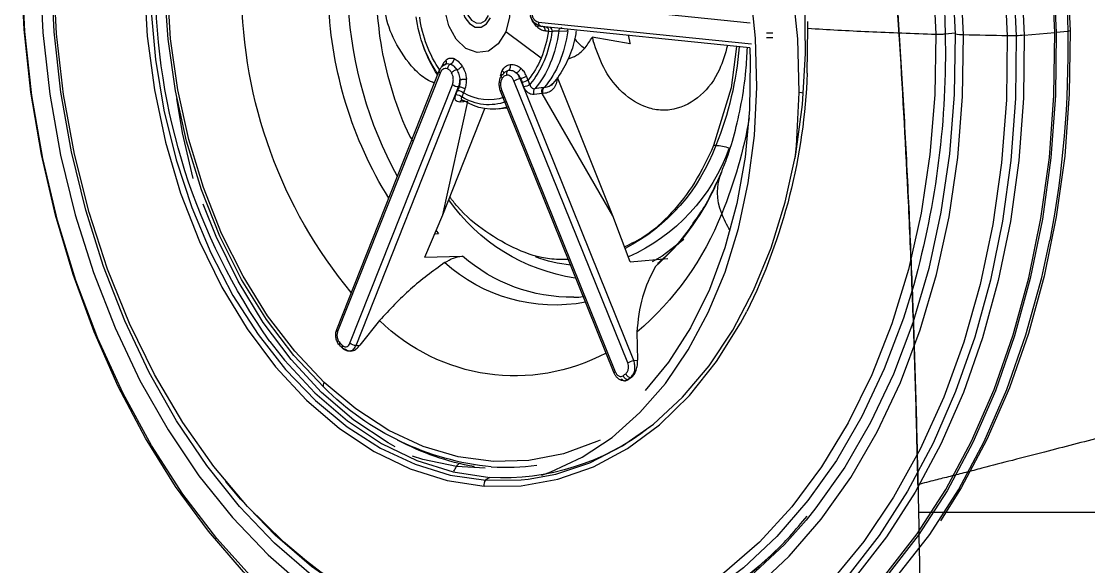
# Model space of a CAD drawing. Extents: x 0 to 84, y -21 to 126.
# Drawn here: x 69.334 to 72.011, y 39.888 to 41.255 of the extents above; entities that cross this region are included whole.
import ezdxf

# ---------------------------------------------------------------- set-up
doc = ezdxf.new("R2010")
doc.units = 0
doc.header["$MEASUREMENT"] = 0
doc.layers.add('1', color=4, linetype='Continuous')
doc.layers.add('DIM', color=3, linetype='Continuous')
doc.layers.add('GEOMETRY', color=3, linetype='Continuous', lineweight=25)

# ---------------------------------------------------------------- blocks, each defined once
blk = doc.blocks.new('3.5 MID JET')
at = {"layer": 'GEOMETRY'}
for p, q in [((-0.55, -0.0668), (-0.5462, -0.0953)), ((-0.5351, -0.1753), (-0.5451, -0.0989)), ((-0.4874, -0.3678), (-0.4908, -0.3427)), ((-0.5065, -0.7271), (-0.397, -0.7002)), ((-0.397, -0.7002), (-0.3799, -0.6967)), ((-0.4121, -0.8534), (-0.2434, -1.3506)), ((-0.2312, -1.3551), (-0.4036, -0.8468)), ((-0.3519, -0.8388), (-0.1807, -1.3435)), ((-0.4014, -0.8847), (-0.4991, -0.9211)), ((-0.4991, -0.9211), (-0.6309, -0.9964)), ((-0.7326, -1.0169), (-0.7038, -0.9945)), ((-0.6316, -0.9909), (-0.6309, -0.9964)), ((-0.3356, -1.1435), (-0.298, -1.2327)), ((-0.3135, -1.1439), (-0.3284, -1.1439)), ((-0.8683, -1.2652), (-0.8809, -1.1712)), ((-0.886, -1.1947), (-0.8936, -1.2061)), ((-0.8683, -1.2652), (-0.746, -1.2822)), ((-0.746, -1.2822), (-0.4078, -1.3861)), ((-0.746, -1.2822), (-0.3767, -1.3401)), ((-1.0438, -1.2885), (-1.112, -1.3024)), ((-1.111, -1.3118), (-1.112, -1.3024)), ((-0.2687, -1.2885), (-0.2685, -1.2914)), ((-0.2646, -1.311), (-0.2685, -1.2914)), ((-1.153, -1.331), (-1.1546, -1.335)), ((-1.1543, -1.3368), (-1.1546, -1.335)), ((-1.1512, -1.327), (-1.153, -1.331)), ((-1.1512, -1.327), (-1.1509, -1.3288)), ((-1.1137, -1.3279), (-0.3613, -1.4483)), ((-1.111, -1.3118), (-0.3586, -1.4322)), ((-0.2588, -1.336), (-0.2616, -1.3277)), ((-0.3763, -1.4836), (-1.1287, -1.3632)), ((-1.1314, -1.3664), (-0.379, -1.4867)), ((-0.4083, -1.3838), (-0.4078, -1.3861)), ((-0.4078, -1.3861), (-0.4057, -1.4067)), ((-0.3938, -1.3811), (-0.3943, -1.3785)), ((-0.3938, -1.3811), (-0.3918, -1.4021)), ((-0.3208, -1.3693), (-0.2369, -1.4412)), ((-0.3788, -1.4116), (-0.3668, -1.4133)), ((-0.3811, -1.4277), (-0.3691, -1.4294)), ((-0.3588, -1.431), (-0.3586, -1.4322)), ((-0.3409, -1.478), (-0.3289, -1.4711)), ((-0.3395, -1.4732), (-0.3336, -1.4651)), ((-0.3336, -1.4651), (-0.332, -1.4557)), ((-0.4235, -1.4814), (-0.4205, -1.5043)), ((-0.3408, -1.4758), (-0.3393, -1.4737)), ((-0.3858, -1.5724), (-0.3824, -1.5928)), ((-0.3619, -1.578), (-0.3711, -1.5846)), ((-0.362, -1.598), (-0.3528, -1.5914)), ((-0.3449, -1.5859), (-0.3447, -1.5871)), ((-0.2915, -1.587), (-0.3019, -1.582)), ((-0.2915, -1.587), (-0.2844, -1.5937)), ((-0.2814, -1.6016), (-0.2844, -1.5937)), ((-0.2832, -1.6099), (-0.2814, -1.6016)), ((-0.2862, -1.6174), (-0.2872, -1.6182)), ((-0.871, -1.911), (-0.9208, -1.973)), ((-0.9192, -1.9823), (-0.9208, -1.973)), ((-0.9183, -2.0167), (-0.9102, -2.0221))]:
    blk.add_line(p, q, dxfattribs=at)
at = {"layer": 'GEOMETRY', "color": 4}
for p, q in [((-0.6487, -1.6975), (-0.4125, -1.5347)), ((-0.6487, -1.6975), (-0.3858, -1.5724)), ((-0.9192, -1.9823), (-0.3447, -1.5871)), ((-0.9103, -1.9959), (-0.3359, -1.6007)), ((-0.3005, -1.6244), (-0.8749, -2.0196)), ((-0.8691, -2.0207), (-0.2947, -1.6254)), ((-0.7601, -1.6737), (-0.7603, -1.6722)), ((-0.7419, -1.7644), (-0.7601, -1.6737)), ((-0.7419, -1.7644), (-0.6487, -1.6975)), ((-1.291, -1.7354), (-1.2711, -1.8044)), ((-0.6916, -1.7195), (-0.6918, -1.7181)), ((-0.6838, -1.7227), (-0.6918, -1.7181)), ((-0.691, -1.7253), (-0.6916, -1.7195))]:
    blk.add_line(p, q, dxfattribs=at)
at = {"layer": 'GEOMETRY', "color": 4, "flags": 128}
for points in [[(1.5946, -0.9105), (1.5879, -0.8871), (1.5494, -0.7839), (1.4977, -0.6843), (1.4332, -0.5891), (1.3564, -0.499), (1.2679, -0.4147), (1.1682, -0.3368), (1.0583, -0.266), (0.9389, -0.2028), (0.8109, -0.1476), (0.6754, -0.1009), (0.5332, -0.063), (0.3857, -0.0343), (0.2337, -0.0149), (0.0786, -0.0049), (-0.0786, -0.0046), (-0.2365, -0.0138), (-0.3941, -0.0325), (-0.5501, -0.0606)], [(1.6356, -1.1613), (1.635, -1.1394), (1.6236, -1.0309), (1.5986, -0.9244), (1.56, -0.8209), (1.5081, -0.7209), (1.4434, -0.6254), (1.3664, -0.535), (1.2775, -0.4505), (1.1776, -0.3724), (1.0673, -0.3013), (0.9475, -0.2379), (0.8191, -0.1825), (0.6832, -0.1357), (0.5406, -0.0977), (0.3925, -0.0689), (0.2401, -0.0494), (0.0845, -0.0394), (-0.0732, -0.0391), (-0.2316, -0.0483), (-0.3897, -0.0671), (-0.5462, -0.0953)], [(-0.5451, -0.0989), (-0.3891, -0.0708), (-0.2315, -0.0521), (-0.0735, -0.0429), (0.0837, -0.0432), (0.2388, -0.0531), (0.3908, -0.0726), (0.5384, -0.1013), (0.6806, -0.1392), (0.8161, -0.1859), (0.9441, -0.2411), (1.0636, -0.3043), (1.1735, -0.3752), (1.2732, -0.453), (1.3617, -0.5373), (1.4386, -0.6274), (1.5031, -0.7227), (1.5548, -0.8223), (1.5932, -0.9256), (1.6182, -1.0317), (1.6229, -1.0628)], [(-0.5462, -0.0953), (-0.6999, -0.1326), (-0.8497, -0.1788), (-0.9944, -0.2335), (-1.1329, -0.2964), (-1.2641, -0.3669), (-1.3872, -0.4445), (-1.501, -0.5286), (-1.6048, -0.6185), (-1.6977, -0.7137), (-1.7791, -0.8133), (-1.8484, -0.9167), (-1.9049, -1.0229), (-1.9483, -1.1313), (-1.9783, -1.2409), (-1.9946, -1.351), (-1.9971, -1.4607), (-1.9858, -1.5692), (-1.9719, -1.6356)], [(-1.9851, -1.5372), (-1.9917, -1.4602), (-1.9892, -1.3509), (-1.9729, -1.2411), (-1.943, -1.1318), (-1.8997, -1.0237), (-1.8434, -0.9178), (-1.7743, -0.8148), (-1.6932, -0.7155), (-1.6005, -0.6206), (-1.497, -0.5309), (-1.3835, -0.447), (-1.2609, -0.3697), (-1.13, -0.2994), (-0.992, -0.2367), (-0.8477, -0.1821), (-0.6984, -0.1361), (-0.5451, -0.0989)], [(1.4668, -0.7285), (1.4486, -0.7039), (1.3718, -0.6138), (1.2832, -0.5295), (1.1836, -0.4516), (1.0736, -0.3808), (0.9542, -0.3175), (0.8262, -0.2623), (0.6906, -0.2156), (0.5485, -0.1777), (0.4009, -0.149), (0.2489, -0.1296), (0.0937, -0.1197), (-0.0634, -0.1193), (-0.2214, -0.1285), (-0.3791, -0.1472), (-0.5351, -0.1753)], [(1.6195, -1.4359), (1.6327, -1.3414), (1.6352, -1.2324), (1.624, -1.1246), (1.5991, -1.0189), (1.5608, -0.916), (1.5092, -0.8167), (1.445, -0.7218), (1.3684, -0.632), (1.2801, -0.548), (1.1808, -0.4704), (1.0713, -0.3998), (0.9523, -0.3368), (0.8247, -0.2818), (0.6896, -0.2353), (0.548, -0.1975), (0.4009, -0.1689), (0.2495, -0.1495), (0.0948, -0.1396), (-0.0618, -0.1393), (-0.2192, -0.1485), (-0.3763, -0.1671), (-0.5318, -0.1951)], [(1.5659, -0.9801), (1.5197, -0.8771), (1.4599, -0.7783), (1.387, -0.6846), (1.3016, -0.5966), (1.2044, -0.5152), (1.0961, -0.4409), (0.9776, -0.3743), (0.85, -0.316), (0.7141, -0.2665), (0.5711, -0.2261), (0.4222, -0.1951), (0.2685, -0.1739), (0.1114, -0.1626), (-0.0481, -0.1613), (-0.2085, -0.1699), (-0.3685, -0.1885), (-0.527, -0.2169)], [(-0.527, -0.2169), (-0.6825, -0.2548), (-0.8339, -0.3019), (-0.9799, -0.3579), (-1.1194, -0.4223), (-1.2513, -0.4947), (-1.3744, -0.5743), (-1.4878, -0.6606), (-1.5905, -0.7528), (-1.6818, -0.8503), (-1.761, -0.9523)], [(-1.4313, -2.3641), (-1.3129, -2.4307), (-1.1852, -2.489), (-1.0493, -2.5386), (-0.9064, -2.579), (-0.7574, -2.6099), (-0.6038, -2.6311), (-0.4466, -2.6424), (-0.2872, -2.6437), (-0.1268, -2.6351), (0.0333, -2.6165), (0.1917, -2.5881)], [(-0.5002, -0.3233), (-0.3473, -0.296)], [(-0.3323, -0.3638), (-0.4829, -0.3905)], [(-0.4829, -0.3905), (-0.6305, -0.4268), (-0.7738, -0.4723), (-0.9117, -0.5267), (-1.0427, -0.5895), (-1.1657, -0.6602), (-1.2796, -0.738), (-1.3835, -0.8222), (-1.4762, -0.9122), (-1.557, -1.007), (-1.6252, -1.1059), (-1.6801, -1.208), (-1.7213, -1.3122), (-1.7483, -1.4177), (-1.761, -1.5235), (-1.7592, -1.6287), (-1.7429, -1.7322), (-1.7123, -1.8333), (-1.6676, -1.9308), (-1.6093, -2.0241), (-1.5379, -2.1122), (-1.454, -2.1942), (-1.4185, -2.2241)], [(-1.0825, -0.5849), (-1.1586, -0.6289), (-1.2716, -0.704), (-1.3752, -0.7853), (-1.4685, -0.8722), (-1.5506, -0.964), (-1.6209, -1.0598), (-1.6788, -1.1588), (-1.7237, -1.2603), (-1.7553, -1.3632), (-1.7733, -1.4668), (-1.7776, -1.5702), (-1.7681, -1.6724), (-1.7449, -1.7726), (-1.7082, -1.87), (-1.6583, -1.9637), (-1.5956, -2.053), (-1.5208, -2.137), (-1.4343, -2.215), (-1.337, -2.2864), (-1.2297, -2.3506), (-1.1784, -2.377)], [(-1.3422, -1.6359), (-1.3451, -1.5653), (-1.3363, -1.4758), (-1.3137, -1.3866), (-1.2774, -1.2986), (-1.228, -1.213), (-1.1661, -1.1306), (-1.0923, -1.0525), (-1.0075, -0.9796), (-0.9127, -0.9128), (-0.809, -0.8527), (-0.6977, -0.8002), (-0.58, -0.7558), (-0.4574, -0.7201), (-0.3312, -0.6935)], [(0.9678, -1.6613), (0.9818, -1.604), (0.9929, -1.5104), (0.9895, -1.4176), (0.9714, -1.3267), (0.9391, -1.2385), (0.8928, -1.1543), (0.8332, -1.075), (0.7608, -1.0016), (0.6766, -0.9348), (0.5815, -0.8755), (0.4766, -0.8243), (0.3633, -0.782), (0.2427, -0.7488), (0.1164, -0.7254), (-0.0143, -0.7118), (-0.1477, -0.7084), (-0.2823, -0.7151), (-0.4165, -0.7318), (-0.5488, -0.7584)], [(-1.3396, -1.6008), (-1.3369, -1.5764), (-1.3185, -1.4915), (-1.2868, -1.4076), (-1.242, -1.3258), (-1.1847, -1.247), (-1.1157, -1.1724), (-1.0358, -1.1028), (-0.946, -1.0391), (-0.8475, -0.982), (-0.7414, -0.9324), (-0.6292, -0.8909), (-0.5122, -0.8579), (-0.392, -0.8339), (-0.2699, -0.8192)], [(-0.412, -0.8535), (-0.4442, -0.8595), (-0.5627, -0.888), (-0.6771, -0.9256), (-0.7856, -0.9717), (-0.887, -1.0258), (-0.9797, -1.0871), (-1.0627, -1.1547), (-1.1346, -1.2279), (-1.191, -1.3002)], [(-1.3344, -1.7476), (-1.3541, -1.6566), (-1.3587, -1.5636), (-1.3482, -1.4699), (-1.3226, -1.3765), (-1.2824, -1.2846), (-1.228, -1.1954), (-1.1601, -1.1101), (-1.0795, -1.0296), (-1.0545, -1.0078)], [(0.0202, -2.2958), (-0.1081, -2.313), (-0.2369, -2.3207), (-0.3648, -2.3186), (-0.4902, -2.3069), (-0.6116, -2.2857), (-0.7278, -2.2552), (-0.8372, -2.2158), (-0.9386, -2.1679), (-1.0309, -2.1122), (-1.1129, -2.0492), (-1.1836, -1.9797), (-1.2423, -1.9045), (-1.2883, -1.8245), (-1.321, -1.7406)], [(-1.2868, -1.4386), (-1.2885, -1.4469), (-1.2999, -1.5359), (-1.297, -1.6243), (-1.2796, -1.711), (-1.2482, -1.7947), (-1.2031, -1.8745), (-1.1448, -1.9494), (-1.074, -2.0185), (-0.9918, -2.0808)], [(0.087, -2.2971), (-0.0466, -2.3199), (-0.1815, -2.3325), (-0.3161, -2.3345), (-0.4487, -2.326), (-0.5776, -2.3071), (-0.7012, -2.2781), (-0.8179, -2.2392), (-0.9262, -2.1911), (-1.0249, -2.1342), (-1.1126, -2.0693), (-1.1883, -1.9973), (-1.251, -1.919), (-1.2999, -1.8354), (-1.3344, -1.7476)], [(-1.2711, -1.8044), (-1.2677, -1.8004), (-1.2649, -1.7964)], [(-1.4185, -2.2241), (-1.3584, -2.2696), (-1.2519, -2.3376), (-1.1356, -2.3975), (-1.0105, -2.4489), (-0.8776, -2.4913), (-0.7383, -2.5242), (-0.5937, -2.5475), (-0.4452, -2.5608), (-0.2942, -2.5641), (-0.1419, -2.5573), (0.0101, -2.5405), (0.1607, -2.5138)]]:
    blk.add_lwpolyline(points, dxfattribs=at)
at = {"layer": 'GEOMETRY', "flags": 128}
for points in [[(-0.5501, -0.0606), (-0.7034, -0.0978), (-0.8527, -0.1438), (-0.9969, -0.1984), (-1.135, -0.261), (-1.2658, -0.3313), (-1.3884, -0.4087), (-1.5019, -0.4925), (-1.6053, -0.5822), (-1.6744, -0.6513)], [(-0.5351, -0.1753), (-0.6883, -0.2125), (-0.8377, -0.2586), (-0.9819, -0.3131), (-1.12, -0.3758), (-1.2508, -0.4461), (-1.3735, -0.5235), (-1.487, -0.6073), (-1.5904, -0.697), (-1.6831, -0.7919), (-1.7643, -0.8912), (-1.8333, -0.9942), (-1.8897, -1.1002), (-1.9225, -1.1787)], [(-0.5318, -0.1951), (-0.6845, -0.2321), (-0.8333, -0.2781), (-0.977, -0.3324), (-1.1146, -0.3949), (-1.245, -0.4649), (-1.3672, -0.542), (-1.4803, -0.6256), (-1.5834, -0.715), (-1.6757, -0.8095), (-1.7566, -0.9085), (-1.8254, -1.0111), (-1.8816, -1.1167), (-1.9247, -1.2243), (-1.9545, -1.3333), (-1.9707, -1.4427), (-1.9732, -1.5516), (-1.962, -1.6594), (-1.9371, -1.7652), (-1.8988, -1.8681), (-1.8667, -1.9332)], [(-1.9943, -1.5095), (-2.0009, -1.4323), (-1.9984, -1.3226), (-1.9821, -1.2125), (-1.9521, -1.1028), (-1.9086, -0.9945), (-1.8521, -0.8882), (-1.7829, -0.7849), (-1.7014, -0.6853), (-1.6085, -0.5901), (-1.5047, -0.5001), (-1.3909, -0.416), (-1.2679, -0.3384), (-1.1366, -0.2679), (-1.0495, -0.2271)], [(1.108, -0.6271), (1.0286, -0.5701), (0.9196, -0.5049), (0.8014, -0.4476), (0.6749, -0.3987), (0.5413, -0.3586), (0.4017, -0.3277), (0.2572, -0.3062), (0.1091, -0.2942), (-0.0412, -0.292), (-0.1927, -0.2995), (-0.3439, -0.3166), (-0.4935, -0.3433)], [(0.1734, -2.5459), (0.0205, -2.5731), (-0.134, -2.5906), (-0.2887, -2.5983), (-0.4424, -2.596), (-0.5936, -2.5838), (-0.7412, -2.5618), (-0.8839, -2.5302), (-1.0204, -2.4893), (-1.1497, -2.4393), (-1.2705, -2.3808), (-1.3818, -2.3142), (-1.4828, -2.2401)], [(-1.7364, -1.1441), (-1.6764, -1.0413), (-1.6035, -0.9419), (-1.5183, -0.8467), (-1.4215, -0.7565), (-1.314, -0.6721), (-1.1966, -0.5942), (-1.0705, -0.5235), (-0.9366, -0.4605), (-0.7961, -0.4059), (-0.6502, -0.36), (-0.5002, -0.3233)], [(-0.4935, -0.3433), (-0.6404, -0.3792), (-0.7831, -0.4241), (-0.9206, -0.4776), (-1.0517, -0.5392), (-1.1751, -0.6084), (-1.29, -0.6847), (-1.3952, -0.7673), (-1.4899, -0.8556), (-1.5733, -0.9488), (-1.5977, -0.9798)], [(-0.5528, -0.747), (-0.5511, -0.7518), (-0.5488, -0.7584)], [(-0.5488, -0.7584), (-0.6775, -0.7945), (-0.7081, -0.8047)], [(-1.5977, -0.9798), (-1.6447, -1.0461), (-1.7035, -1.1467)], [(-1.4552, -2.2193), (-1.3564, -2.2918), (-1.2474, -2.357), (-1.1292, -2.4143), (-1.0027, -2.4632), (-0.8691, -2.5033), (-0.7294, -2.5342), (-0.585, -2.5557), (-0.4369, -2.5677), (-0.2865, -2.5699), (-0.1351, -2.5624), (0.0161, -2.5453), (0.1658, -2.5186)], [(-0.8438, -1.1218), (-0.872, -1.184), (-0.8806, -1.2113)], [(-1.1314, -1.3664), (-1.1313, -1.3664), (-1.1307, -1.3662), (-1.13, -1.3656), (-1.1294, -1.3646), (-1.1287, -1.3632)], [(-0.9233, -1.4226), (-0.9246, -1.4152), (-0.9246, -1.415)], [(-0.0738, -1.5503), (-0.049, -1.5257), (-0.0369, -1.4975), (-0.0392, -1.469), (-0.0555, -1.4438), (-0.0838, -1.4249), (-0.1207, -1.4145), (-0.1618, -1.4139), (-0.2022, -1.4232), (-0.2369, -1.4412)], [(-0.2369, -1.4412), (-0.2617, -1.4659), (-0.2738, -1.4941), (-0.2715, -1.5225), (-0.2553, -1.5477), (-0.2269, -1.5667), (-0.19, -1.5771), (-0.1489, -1.5777), (-0.1085, -1.5684), (-0.0738, -1.5503)], [(-0.117, -1.5214), (-0.1356, -1.5307), (-0.1572, -1.5347), (-0.1785, -1.5327), (-0.1963, -1.5251), (-0.2079, -1.5131), (-0.2114, -1.4984), (-0.2065, -1.4833), (-0.1937, -1.4701)], [(-0.3763, -1.4836), (-0.377, -1.4849), (-0.3776, -1.4859), (-0.3783, -1.4865), (-0.3789, -1.4868), (-0.379, -1.4867)], [(-0.1242, -1.5154), (-0.1394, -1.523), (-0.157, -1.5262), (-0.1744, -1.5246), (-0.1889, -1.5184), (-0.1984, -1.5086), (-0.2013, -1.4966), (-0.1972, -1.4843), (-0.1868, -1.4736)], [(-0.3005, -1.6244), (-0.299, -1.6253), (-0.2975, -1.6258), (-0.2963, -1.6259), (-0.2952, -1.6257), (-0.2947, -1.6254)], [(-1.321, -1.7406), (-1.34, -1.6539), (-1.3422, -1.6359)], [(-0.8614, -2.1907), (-0.9151, -2.1652), (-1.0122, -2.1093), (-1.0984, -2.0455), (-1.1728, -1.9747), (-1.2345, -1.8977), (-1.2825, -1.8155), (-1.3165, -1.7292)], [(-1.2711, -1.8044), (-1.2349, -1.8825), (-1.2208, -1.9062)], [(-1.8667, -1.9332), (-1.8472, -1.9673), (-1.783, -2.0622), (-1.7064, -2.152), (-1.6181, -2.236), (-1.5188, -2.3136), (-1.4093, -2.3842), (-1.2903, -2.4472), (-1.1627, -2.5022), (-1.0276, -2.5488), (-0.886, -2.5865), (-0.7389, -2.6152), (-0.5875, -2.6345), (-0.4328, -2.6444), (-0.2762, -2.6448), (-0.1188, -2.6356), (0.0383, -2.6169), (0.1938, -2.589)], [(-1.1885, -1.9433), (-1.175, -1.9585), (-1.1005, -2.0293), (-1.0143, -2.0931), (-0.9173, -2.149), (-0.8107, -2.1964), (-0.696, -2.2346), (-0.5745, -2.2631), (-0.4881, -2.277)], [(-0.9918, -2.0808), (-0.899, -2.1355), (-0.7969, -2.1821), (-0.6868, -2.2199), (-0.57, -2.2484), (-0.448, -2.2673), (-0.3224, -2.2763), (-0.1946, -2.2753), (-0.0665, -2.2644), (0.0606, -2.2436), (0.1849, -2.2133), (0.3049, -2.1738), (0.4192, -2.1255), (0.5261, -2.0693), (0.6245, -2.0056)], [(-1.0029, -2.0845), (-0.909, -2.14), (-0.8056, -2.1871), (-0.6941, -2.2254), (-0.5758, -2.2543), (-0.4522, -2.2734), (-0.325, -2.2825), (-0.1956, -2.2815), (-0.0658, -2.2705), (0.0384, -2.2542)], [(-0.42, -2.2876), (-0.3027, -2.288), (-0.2152, -2.2823)]]:
    blk.add_lwpolyline(points, dxfattribs=at)
at = {"layer": 'GEOMETRY'}
for centre, radius, start, end in [((-0.0106, -2.5654), 2.5562, 79.66, 102.1811), ((-0.0376, -2.5218), 2.5079, 101.7879, 113.7959), ((-0.5363, -0.0633), 0.0141, 168.7667, 194.3221), ((-0.2052, -0.13), 0.3329, 187.8198, 191.2716), ((-0.0793, -0.1067), 0.461, 191.0474, 193.8218), ((13.4807, 3.2471), 14.4296, 193.89019, 194.32581), ((-0.0096, -2.587), 2.27, 77.395, 102.1525), ((-0.4204, -0.3077), 0.0813, 191.0267, 205.935), ((-0.0528, -2.4834), 2.1598, 101.6099, 118.4742), ((-0.126, -2.1452), 1.4683, 105.0205, 129.2285), ((-0.1616, -1.6599), 0.8176, 107.2027, 125.0932), ((-0.158, -1.9212), 1.1117, 112.4611, 125.3286), ((-0.3926, -1.357), 0.4711, 122.4516, 168.9864), ((-0.7199, -1.0107), 0.0904, 12.6466, 34.4863), ((-0.3741, -1.6369), 0.7549, 124.4243, 152.5118), ((-0.3565, -1.4983), 0.6114, 128.0762, 151.4511), ((-0.7658, -0.7576), 0.259, 251.5812, 262.2128), ((-0.3717, -1.3901), 0.4764, 123.0719, 165.4119), ((-0.7769, -0.8851), 0.1313, 259.4743, 306.2314), ((-0.9358, -1.5173), 0.8464, 148.0937, 187.9126), ((-0.2389, -1.159), 0.1287, 229.8038, 245.868), ((-0.1584, -1.5856), 0.3169, 110.3762, 125.2762), ((-0.1551, -1.6089), 0.3174, 110.1777, 125.268), ((-0.2728, -1.2759), 0.0133, 287.7854, 305.4983), ((-1.1503, -1.3137), 0.0393, 338.7702, 2.6372), ((-0.2087, -1.5158), 0.2309, 125.0808, 143.4989), ((-0.1548, -1.6101), 0.3019, 110.7235, 125.2904), ((-0.1555, -1.6027), 0.286, 111.1728, 125.3084), ((-0.2582, -1.3376), 0.0105, 38.949, 109.3409), ((-0.2553, -1.3459), 0.0105, 39.752, 109.2465), ((-0.2061, -1.5382), 0.2303, 125.0645, 143.7715), ((-0.2018, -1.5449), 0.2215, 125.1086, 143.0252), ((-0.2347, -1.3459), 0.00984, 208.1284, 291.2176), ((-0.609, -1.5023), 0.4855, 164.8025, 237.3323), ((-0.4058, -1.3693), 0.0147, 260.238, 321.5744), ((-0.1988, -1.5426), 0.2119, 125.1433, 142.4173), ((-0.5157, -1.3053), 0.3441, 198.1632, 213.3199), ((-0.3443, -1.4249), 0.0369, 159.0294, 184.4799), ((-0.3323, -1.4265), 0.0369, 159.0294, 184.4799), ((-0.3979, -1.434), 0.0393, 338.7702, 2.6372), ((-0.2886, -1.4868), 0.1328, 177.0524, 226.2844), ((-0.2825, -1.4949), 0.126, 172.7478, 225.3399), ((-0.2767, -1.4941), 0.1196, 173.5718, 224.516), ((-0.3751, -1.5967), 0.0228, 13.276, 54.9048), ((-0.3842, -1.6032), 0.0228, 13.276, 54.9048), ((-0.3231, -1.5827), 0.0221, 191.5676, 234.6733), ((-0.7669, -1.559), 0.5488, 185.0772, 197.0036), ((-0.1918, -1.3375), 0.3146, 248.9926, 264.1669), ((-0.1831, -1.3301), 0.3229, 248.1065, 275.8936), ((-0.182, -1.3371), 0.3074, 248.5582, 275.4418), ((-1.3305, -1.7302), 0.0141, 312.682, 4.4021), ((-1.3389, -1.7225), 0.0255, 280.0311, 314.5977), ((-0.2521, -0.8038), 1.0212, 254.2631, 279.5088), ((-1.3218, -1.7578), 0.0689, 306.0779, 317.4047), ((-0.2496, -0.8989), 1.1935, 243.223, 282.5775), ((-0.8975, -1.9779), 0.0221, 191.5677, 234.6733), ((-0.8712, -2.0156), 0.00544, 227.0203, 292.6351), ((-1.0016, -2.07), 0.0146, 264.8681, 312.3686), ((-0.2662, -0.7458), 1.5627, 247.6111, 282.8378)]:
    blk.add_arc(centre, radius, start, end, dxfattribs=at)
at = {"layer": 'GEOMETRY', "color": 4}
for centre, radius, start, end in [((-0.7459, -1.564), 0.594, 154.7212, 196.1479), ((-0.5286, -1.3812), 0.4134, 182.1521, 234.9144), ((-0.4367, -1.2363), 0.4728, 201.4111, 247.8503), ((-0.5159, -1.3347), 0.4167, 192.17, 234.0899), ((-0.6338, -1.4959), 0.6948, 198.772, 237.9117), ((-0.7003, -1.5191), 0.629, 202.5215, 221.2174), ((-0.2494, -0.8603), 1.0142, 251.1293, 280.3681)]:
    blk.add_arc(centre, radius, start, end, dxfattribs=at)
at = {"layer": 'GEOMETRY'}
for points in [[(-0.4829, -0.3905), (-0.4833, -0.3887), (-0.4842, -0.385), (-0.4856, -0.3788), (-0.4867, -0.3727), (-0.4872, -0.3694), (-0.4874, -0.3678)], [(-0.4078, -1.3861), (-0.4064, -1.3862), (-0.4037, -1.3864), (-0.3997, -1.3855), (-0.3961, -1.3837), (-0.3946, -1.382), (-0.3938, -1.3811)]]:
    blk.add_open_spline(points, degree=3, dxfattribs=at)
for points, knots in [([(-0.397, -0.7002), (-0.4109, -0.6525), (-0.4387, -0.5571), (-0.4681, -0.446), (-0.4829, -0.3905)], [0, 0, 0, 0, 0.5, 1, 1, 1, 1]), ([(-0.3962, -0.8064), (-0.3965, -0.8054), (-0.3972, -0.8032), (-0.3983, -0.7988), (-0.3993, -0.7944), (-0.3997, -0.792), (-0.3999, -0.7908)], [0, 0, 0, 0, 0.241095, 0.499999, 0.758904, 1, 1, 1, 1]), ([(-0.3849, -0.8038), (-0.3852, -0.8028), (-0.3859, -0.8006), (-0.387, -0.7962), (-0.3879, -0.7918), (-0.3883, -0.7894), (-0.3885, -0.7882)], [0, 0, 0, 0, 0.241096, 0.5000004, 0.7589046, 1, 1, 1, 1]), ([(-0.7038, -0.9945), (-0.6947, -0.9882), (-0.6673, -0.9691), (-0.6148, -0.9383), (-0.5439, -0.9044), (-0.4752, -0.8773), (-0.4288, -0.8641), (-0.4102, -0.8588)], [0, 0, 0, 0, 0.118282, 0.35644, 0.596294, 0.838128, 1, 1, 1, 1]), ([(-0.394, -0.9065), (-0.4129, -0.9169), (-0.4588, -0.942), (-0.5072, -1.0009), (-0.5236, -1.0623), (-0.5148, -1.1109), (-0.493, -1.1542), (-0.4491, -1.1943), (-0.3815, -1.2243), (-0.3319, -1.2297), (-0.3076, -1.2324)], [0, 0, 0, 0, 0.109145, 0.264693, 0.433748, 0.523033, 0.606796, 0.757293, 0.880676, 1, 1, 1, 1]), ([(-1.7358, -1.2368), (-1.7335, -1.23), (-1.7207, -1.1911), (-1.6853, -1.1213), (-1.6387, -1.0404), (-1.6019, -0.9927), (-1.5882, -0.9749)], [0, 0, 0, 0, 0.075677, 0.432071, 0.787556, 1, 1, 1, 1]), ([(-0.6309, -0.9964), (-0.6585, -1.0181), (-0.7136, -1.0614), (-0.7742, -1.1368), (-0.8144, -1.2073), (-0.8245, -1.2528), (-0.8285, -1.2707)], [0, 0, 0, 0, 0.273793, 0.547585, 0.821378, 1, 1, 1, 1]), ([(-0.8042, -1.0842), (-0.7948, -1.0736), (-0.7708, -1.0468), (-0.7398, -1.0226), (-0.721, -1.0079)], [0, 0, 0, 0, 0.392449, 1, 1, 1, 1]), ([(-0.8871, -1.1988), (-0.8816, -1.1887), (-0.8651, -1.1585), (-0.8386, -1.1196), (-0.8123, -1.0925), (-0.8042, -1.0842)], [0, 0, 0, 0, 0.257735, 0.772055, 1, 1, 1, 1]), ([(-0.3284, -1.1439), (-0.3297, -1.1439), (-0.3321, -1.1438), (-0.3345, -1.1436), (-0.3356, -1.1435)], [0, 0, 0, 0, 0.559997, 1, 1, 1, 1]), ([(-0.8936, -1.2061), (-0.9148, -1.2237), (-0.9573, -1.2588), (-1.015, -1.2786), (-1.0438, -1.2885)], [0, 0, 0, 0, 0.499999, 1, 1, 1, 1]), ([(-0.3376, -1.3037), (-0.3367, -1.2961), (-0.3348, -1.2797), (-0.3213, -1.255), (-0.3058, -1.2401), (-0.298, -1.2327)], [0, 0, 0, 0, 0.301112, 0.650556, 1, 1, 1, 1]), ([(-0.298, -1.2327), (-0.2998, -1.2326), (-0.303, -1.2326), (-0.3062, -1.2324), (-0.3076, -1.2324)], [0, 0, 0, 0, 0.559994, 1, 1, 1, 1]), ([(-0.2733, -1.2681), (-0.2783, -1.2701), (-0.3012, -1.2791), (-0.3379, -1.3017), (-0.372, -1.3318), (-0.3876, -1.353), (-0.3927, -1.36)], [0, 0, 0, 0, 0.100555, 0.459158, 0.822862, 1, 1, 1, 1]), ([(-1.1512, -1.327), (-1.1496, -1.3241), (-1.1462, -1.3184), (-1.1363, -1.3107), (-1.1242, -1.3048), (-1.1161, -1.3032), (-1.112, -1.3024)], [0, 0, 0, 0, 0.241639, 0.487791, 0.7398, 1, 1, 1, 1]), ([(-1.1509, -1.3288), (-1.1492, -1.3261), (-1.1458, -1.3205), (-1.1357, -1.3144), (-1.1235, -1.311), (-1.1152, -1.3116), (-1.111, -1.3118)], [0, 0, 0, 0, 0.250189, 0.49996, 0.749751, 1, 1, 1, 1]), ([(-0.2646, -1.311), (-0.2634, -1.3104), (-0.2611, -1.3091), (-0.2588, -1.3065), (-0.2575, -1.3036), (-0.2578, -1.3017), (-0.2579, -1.3008)], [0, 0, 0, 0, 0.249188, 0.5, 0.750812, 1, 1, 1, 1]), ([(-0.2646, -1.311), (-0.2644, -1.3115), (-0.2642, -1.3126), (-0.2637, -1.3145), (-0.2633, -1.3167), (-0.2628, -1.319), (-0.2624, -1.3213), (-0.2619, -1.3245), (-0.2618, -1.3264), (-0.2616, -1.3277)], [0, 0, 0, 0, 0.115656, 0.23293, 0.352443, 0.474766, 0.600412, 0.729821, 1, 1, 1, 1]), ([(-1.1488, -1.3518), (-1.1501, -1.3512), (-1.1541, -1.3494), (-1.1567, -1.3433), (-1.1553, -1.3377), (-1.1546, -1.335)], [0, 0, 0, 0, 0.207512, 0.606815, 1, 1, 1, 1]), ([(-1.1533, -1.3502), (-1.1542, -1.3486), (-1.1565, -1.3444), (-1.1551, -1.3398), (-1.1543, -1.3368)], [0, 0, 0, 0, 0.370681, 1, 1, 1, 1]), ([(-1.1526, -1.3328), (-1.1529, -1.3336), (-1.1535, -1.3349), (-1.154, -1.3362), (-1.1543, -1.3368)], [0, 0, 0, 0, 0.56, 1, 1, 1, 1]), ([(-1.1422, -1.3464), (-1.1436, -1.3461), (-1.1464, -1.3454), (-1.1503, -1.3431), (-1.1532, -1.34), (-1.1539, -1.3379), (-1.1543, -1.3368)], [0, 0, 0, 0, 0.241095, 0.499999, 0.758904, 1, 1, 1, 1]), ([(-1.1509, -1.3288), (-1.1512, -1.3296), (-1.1518, -1.3309), (-1.1523, -1.3322), (-1.1526, -1.3328)], [0, 0, 0, 0, 0.56, 1, 1, 1, 1]), ([(-1.1389, -1.3385), (-1.1402, -1.3382), (-1.1431, -1.3375), (-1.1469, -1.3351), (-1.1498, -1.3321), (-1.1505, -1.3299), (-1.1509, -1.3288)], [0, 0, 0, 0, 0.241096, 0.5, 0.758905, 1, 1, 1, 1]), ([(-1.1422, -1.3464), (-1.1416, -1.3449), (-1.1405, -1.3423), (-1.1394, -1.3397), (-1.1389, -1.3385)], [0, 0, 0, 0, 0.560002, 1, 1, 1, 1]), ([(-1.1389, -1.3385), (-1.1376, -1.3366), (-1.1352, -1.3327), (-1.1281, -1.329), (-1.1206, -1.3273), (-1.116, -1.3277), (-1.1137, -1.3279)], [0, 0, 0, 0, 0.278678, 0.557972, 0.778901, 1, 1, 1, 1]), ([(-0.2562, -1.3435), (-0.2567, -1.3421), (-0.2576, -1.3395), (-0.2584, -1.3371), (-0.2588, -1.336)], [0, 0, 0, 0, 0.559971, 1, 1, 1, 1]), ([(-1.1541, -1.3496), (-1.153, -1.3517), (-1.1509, -1.3558), (-1.1454, -1.3609), (-1.1387, -1.3648), (-1.1336, -1.3659), (-1.1311, -1.3664)], [0, 0, 0, 0, 0.254623, 0.506715, 0.755036, 1, 1, 1, 1]), ([(-1.1494, -1.3554), (-1.1503, -1.3548), (-1.1524, -1.3534), (-1.1529, -1.3513), (-1.1533, -1.3502)], [0, 0, 0, 0, 0.426144, 1, 1, 1, 1]), ([(-1.1287, -1.3632), (-1.1314, -1.3625), (-1.1368, -1.3611), (-1.1417, -1.3564), (-1.1435, -1.3513), (-1.1427, -1.348), (-1.1422, -1.3464)], [0, 0, 0, 0, 0.278395, 0.557716, 0.778792, 1, 1, 1, 1]), ([(-0.3767, -1.3401), (-0.382, -1.3421), (-0.3927, -1.346), (-0.4033, -1.3563), (-0.4093, -1.369), (-0.4086, -1.3789), (-0.4083, -1.3838)], [0, 0, 0, 0, 0.253043, 0.503165, 0.751803, 1, 1, 1, 1]), ([(-0.3892, -1.3552), (-0.3912, -1.3585), (-0.3954, -1.3655), (-0.3947, -1.374), (-0.3943, -1.3785)], [0, 0, 0, 0, 0.4789007, 1, 1, 1, 1]), ([(-0.2562, -1.3435), (-0.2548, -1.3433), (-0.2519, -1.3428), (-0.2479, -1.3438), (-0.2449, -1.3458), (-0.2442, -1.3477), (-0.2438, -1.3487)], [0, 0, 0, 0, 0.240868, 0.5, 0.759132, 1, 1, 1, 1]), ([(-0.2438, -1.36), (-0.2466, -1.3575), (-0.2521, -1.3524), (-0.2548, -1.3464), (-0.2562, -1.3435)], [0, 0, 0, 0, 0.499734, 1, 1, 1, 1]), ([(-0.2438, -1.36), (-0.2437, -1.3599), (-0.2436, -1.3599), (-0.2435, -1.3598), (-0.2435, -1.3598)], [0, 0, 0, 0, 0.558215, 1, 1, 1, 1]), ([(-0.2438, -1.36), (-0.2433, -1.3604), (-0.2392, -1.3636), (-0.2295, -1.3693), (-0.2186, -1.3712), (-0.2129, -1.3722)], [0, 0, 0, 0, 0.0622899, 0.5072698, 1, 1, 1, 1]), ([(-0.2347, -1.3611), (-0.2367, -1.3595), (-0.2407, -1.3562), (-0.2427, -1.3519), (-0.2436, -1.3498)], [0, 0, 0, 0, 0.500163, 1, 1, 1, 1]), ([(-0.2435, -1.3598), (-0.2424, -1.3591), (-0.2405, -1.3579), (-0.2389, -1.3578), (-0.2382, -1.3578)], [0, 0, 0, 0, 0.555697, 1, 1, 1, 1]), ([(-0.242, -1.3528), (-0.2407, -1.3554), (-0.238, -1.3605), (-0.2303, -1.3663), (-0.2208, -1.3703), (-0.2137, -1.3709), (-0.2101, -1.3712)], [0, 0, 0, 0, 0.257371, 0.507732, 0.75431, 1, 1, 1, 1]), ([(-0.209, -1.3677), (-0.2119, -1.3674), (-0.2177, -1.3669), (-0.2244, -1.3637), (-0.229, -1.3596), (-0.2305, -1.3566), (-0.2312, -1.3551)], [0, 0, 0, 0, 0.279969, 0.561465, 0.781437, 1, 1, 1, 1]), ([(-0.9229, -1.4216), (-0.9235, -1.4194), (-0.926, -1.4109), (-0.926, -1.4021), (-0.926, -1.3956)], [0, 0, 0, 0, 0.264795, 1, 1, 1, 1]), ([(-0.4057, -1.4067), (-0.4044, -1.4068), (-0.4017, -1.4069), (-0.3977, -1.406), (-0.3942, -1.4045), (-0.3926, -1.4029), (-0.3918, -1.4021)], [0, 0, 0, 0, 0.249188, 0.5, 0.750812, 1, 1, 1, 1]), ([(-0.4057, -1.4067), (-0.4052, -1.4091), (-0.404, -1.4138), (-0.3982, -1.4205), (-0.3902, -1.4257), (-0.3842, -1.427), (-0.3811, -1.4277)], [0, 0, 0, 0, 0.248426, 0.496166, 0.745927, 1, 1, 1, 1]), ([(-0.3788, -1.4116), (-0.3805, -1.4115), (-0.3831, -1.4113), (-0.3861, -1.4099), (-0.3881, -1.4087), (-0.3896, -1.4072), (-0.3908, -1.4056), (-0.3916, -1.4039), (-0.3918, -1.4027), (-0.3918, -1.4021)], [0, 0, 0, 0, 0.270234, 0.399657, 0.525307, 0.647625, 0.767124, 0.884374, 1, 1, 1, 1]), ([(-0.3668, -1.4133), (-0.3648, -1.4136), (-0.3612, -1.4142), (-0.3576, -1.4148), (-0.3561, -1.415)], [0, 0, 0, 0, 0.5600204, 1, 1, 1, 1]), ([(-0.3588, -1.431), (-0.3588, -1.4298), (-0.3588, -1.4274), (-0.3583, -1.4228), (-0.3573, -1.4184), (-0.3565, -1.4161), (-0.3561, -1.415)], [0, 0, 0, 0, 0.240868, 0.5, 0.759132, 1, 1, 1, 1]), ([(-0.3561, -1.415), (-0.3519, -1.416), (-0.3436, -1.4179), (-0.337, -1.4223), (-0.3337, -1.4244)], [0, 0, 0, 0, 0.500266, 1, 1, 1, 1]), ([(-0.3588, -1.431), (-0.3607, -1.4307), (-0.3641, -1.4301), (-0.3676, -1.4296), (-0.3691, -1.4294)], [0, 0, 0, 0, 0.559996, 1, 1, 1, 1]), ([(-0.3423, -1.4383), (-0.3448, -1.4366), (-0.3496, -1.4332), (-0.3557, -1.4317), (-0.3588, -1.431)], [0, 0, 0, 0, 0.502456, 1, 1, 1, 1]), ([(-0.3586, -1.4322), (-0.3556, -1.4329), (-0.3495, -1.4341), (-0.3447, -1.4369), (-0.3423, -1.4383)], [0, 0, 0, 0, 0.499837, 1, 1, 1, 1]), ([(-0.332, -1.4557), (-0.3327, -1.4524), (-0.334, -1.4458), (-0.3396, -1.4408), (-0.3424, -1.4383)], [0, 0, 0, 0, 0.502636, 1, 1, 1, 1]), ([(-0.3423, -1.4383), (-0.3422, -1.4372), (-0.3419, -1.435), (-0.34, -1.431), (-0.3372, -1.4273), (-0.3351, -1.4255), (-0.334, -1.4246)], [0, 0, 0, 0, 0.2394331, 0.498119, 0.7578512, 1, 1, 1, 1]), ([(-0.334, -1.4246), (-0.334, -1.4246), (-0.3339, -1.4245), (-0.3338, -1.4244), (-0.3337, -1.4244)], [0, 0, 0, 0, 0.561783, 1, 1, 1, 1]), ([(-0.3192, -1.4484), (-0.3193, -1.4476), (-0.3196, -1.4454), (-0.3202, -1.443), (-0.3214, -1.4395), (-0.3239, -1.4344), (-0.3281, -1.4291), (-0.3319, -1.4258), (-0.3331, -1.4248), (-0.3336, -1.4245), (-0.3337, -1.4244)], [0, 0, 0, 0, 0.086862, 0.245415, 0.271542, 0.493338, 0.846442, 0.948746, 0.980805, 1, 1, 1, 1]), ([(-0.3613, -1.4483), (-0.3585, -1.4489), (-0.353, -1.4503), (-0.3473, -1.4543), (-0.3438, -1.4588), (-0.3432, -1.462), (-0.3429, -1.4636)], [0, 0, 0, 0, 0.279557, 0.559889, 0.77945, 1, 1, 1, 1]), ([(-0.3481, -1.4757), (-0.3463, -1.4736), (-0.3431, -1.4697), (-0.3429, -1.4655), (-0.3429, -1.4636)], [0, 0, 0, 0, 0.559342, 1, 1, 1, 1]), ([(-0.332, -1.4557), (-0.3323, -1.4566), (-0.3329, -1.4586), (-0.3355, -1.4611), (-0.3389, -1.4629), (-0.3415, -1.4634), (-0.3429, -1.4636)], [0, 0, 0, 0, 0.25, 0.5, 0.75, 1, 1, 1, 1]), ([(-0.3289, -1.4711), (-0.3301, -1.4705), (-0.3325, -1.4692), (-0.3359, -1.4691), (-0.3385, -1.4704), (-0.3392, -1.4723), (-0.3395, -1.4732)], [0, 0, 0, 0, 0.240496, 0.499966, 0.759455, 1, 1, 1, 1]), ([(-0.332, -1.4557), (-0.3317, -1.4547), (-0.331, -1.4527), (-0.3279, -1.4502), (-0.3237, -1.4486), (-0.3207, -1.4484), (-0.3192, -1.4484)], [0, 0, 0, 0, 0.240558, 0.500061, 0.759531, 1, 1, 1, 1]), ([(-0.3289, -1.4711), (-0.3259, -1.4678), (-0.3214, -1.4628), (-0.3191, -1.4547), (-0.3192, -1.4505), (-0.3192, -1.4484)], [0, 0, 0, 0, 0.498623, 0.748611, 1, 1, 1, 1]), ([(-0.3789, -1.4867), (-0.3755, -1.4871), (-0.3686, -1.4877), (-0.358, -1.4857), (-0.3482, -1.4819), (-0.3434, -1.4779), (-0.3409, -1.4759)], [0, 0, 0, 0, 0.250159, 0.497716, 0.746586, 1, 1, 1, 1]), ([(-0.3481, -1.4757), (-0.3501, -1.4773), (-0.354, -1.4806), (-0.3618, -1.4832), (-0.3694, -1.4842), (-0.374, -1.4838), (-0.3763, -1.4836)], [0, 0, 0, 0, 0.27932, 0.557326, 0.776823, 1, 1, 1, 1]), ([(-0.3395, -1.4732), (-0.3397, -1.474), (-0.3402, -1.4756), (-0.3422, -1.4768), (-0.3448, -1.477), (-0.347, -1.4761), (-0.3481, -1.4757)], [0, 0, 0, 0, 0.25, 0.5, 0.75, 1, 1, 1, 1]), ([(-0.3619, -1.578), (-0.3604, -1.5769), (-0.3577, -1.575), (-0.3549, -1.5731), (-0.3537, -1.5723)], [0, 0, 0, 0, 0.56002, 1, 1, 1, 1]), ([(-0.3537, -1.5723), (-0.3502, -1.5703), (-0.3433, -1.5663), (-0.3348, -1.5645), (-0.3306, -1.5636)], [0, 0, 0, 0, 0.500266, 1, 1, 1, 1]), ([(-0.3449, -1.5859), (-0.3452, -1.5848), (-0.3457, -1.5823), (-0.3479, -1.5783), (-0.3507, -1.5747), (-0.3527, -1.5731), (-0.3537, -1.5723)], [0, 0, 0, 0, 0.2408679, 0.5, 0.7591321, 1, 1, 1, 1]), ([(-0.2957, -1.5669), (-0.2967, -1.5666), (-0.2993, -1.5657), (-0.3024, -1.5649), (-0.307, -1.5639), (-0.3141, -1.5628), (-0.3223, -1.5627), (-0.328, -1.5633), (-0.3298, -1.5635), (-0.3304, -1.5636), (-0.3306, -1.5636)], [0, 0, 0, 0, 0.0868346, 0.2454053, 0.2711256, 0.4933178, 0.8463077, 0.9486484, 0.9807492, 1, 1, 1, 1]), ([(-0.3279, -1.5799), (-0.3279, -1.5787), (-0.328, -1.5768), (-0.3283, -1.5738), (-0.3287, -1.5714), (-0.3291, -1.5691), (-0.3297, -1.5663), (-0.3302, -1.5647), (-0.3306, -1.5636)], [0, 0, 0, 0, 0.2396939, 0.3685128, 0.4999999, 0.6314869, 0.7603059, 1, 1, 1, 1]), ([(-0.3019, -1.582), (-0.3061, -1.5808), (-0.3145, -1.5786), (-0.3234, -1.5795), (-0.3279, -1.58)], [0, 0, 0, 0, 0.502636, 1, 1, 1, 1]), ([(-0.3019, -1.582), (-0.3017, -1.5807), (-0.3013, -1.5781), (-0.2998, -1.5736), (-0.2978, -1.5695), (-0.2964, -1.5677), (-0.2957, -1.5669)], [0, 0, 0, 0, 0.240558, 0.5000615, 0.7595308, 1, 1, 1, 1]), ([(-0.2731, -1.582), (-0.2757, -1.579), (-0.281, -1.573), (-0.2908, -1.5689), (-0.2957, -1.5669)], [0, 0, 0, 0, 0.4994343, 1, 1, 1, 1]), ([(-0.3824, -1.5928), (-0.3815, -1.592), (-0.3798, -1.5905), (-0.3788, -1.5885), (-0.3789, -1.5874), (-0.3789, -1.5872)], [0, 0, 0, 0, 0.450077, 0.903088, 1, 1, 1, 1]), ([(-0.3824, -1.5928), (-0.3817, -1.5949), (-0.3804, -1.5992), (-0.3754, -1.6022), (-0.369, -1.6021), (-0.3643, -1.5994), (-0.362, -1.598)], [0, 0, 0, 0, 0.2484262, 0.4961656, 0.7459269, 1, 1, 1, 1]), ([(-0.3711, -1.5846), (-0.3721, -1.5854), (-0.3737, -1.5868), (-0.3758, -1.5873), (-0.3771, -1.5872), (-0.3783, -1.5867), (-0.3793, -1.5857), (-0.38, -1.5845), (-0.3803, -1.5834), (-0.3804, -1.5828)], [0, 0, 0, 0, 0.270234, 0.399657, 0.525307, 0.647625, 0.767124, 0.884374, 1, 1, 1, 1]), ([(-0.378, -1.5867), (-0.378, -1.587), (-0.378, -1.5874), (-0.3782, -1.5872), (-0.3782, -1.5872)], [0, 0, 0, 0, 0.944694, 1, 1, 1, 1]), ([(-0.3449, -1.5859), (-0.3464, -1.5869), (-0.3491, -1.5887), (-0.3517, -1.5906), (-0.3528, -1.5914)], [0, 0, 0, 0, 0.559996, 1, 1, 1, 1]), ([(-0.3279, -1.5799), (-0.331, -1.5805), (-0.3373, -1.5816), (-0.3424, -1.5845), (-0.3449, -1.5859)], [0, 0, 0, 0, 0.502456, 1, 1, 1, 1]), ([(-0.3447, -1.5871), (-0.3422, -1.5856), (-0.3372, -1.5825), (-0.331, -1.5808), (-0.3279, -1.5799)], [0, 0, 0, 0, 0.499837, 1, 1, 1, 1]), ([(-0.3359, -1.6007), (-0.3335, -1.5994), (-0.3287, -1.5967), (-0.3205, -1.595), (-0.3128, -1.5948), (-0.3085, -1.5958), (-0.3064, -1.5963)], [0, 0, 0, 0, 0.279392, 0.559573, 0.778985, 1, 1, 1, 1]), ([(-0.3019, -1.582), (-0.302, -1.5832), (-0.3021, -1.5856), (-0.3031, -1.5896), (-0.3046, -1.5934), (-0.3058, -1.5953), (-0.3064, -1.5963)], [0, 0, 0, 0, 0.25, 0.5, 0.75, 1, 1, 1, 1]), ([(-0.2992, -1.5995), (-0.3004, -1.5988), (-0.3026, -1.5975), (-0.3052, -1.5966), (-0.3064, -1.5963)], [0, 0, 0, 0, 0.5547628, 1, 1, 1, 1]), ([(-0.2943, -1.6043), (-0.2934, -1.6062), (-0.2916, -1.6099), (-0.2927, -1.6156), (-0.2957, -1.6206), (-0.2989, -1.6231), (-0.3005, -1.6244)], [0, 0, 0, 0, 0.279775, 0.557669, 0.777003, 1, 1, 1, 1]), ([(-0.2943, -1.6043), (-0.2951, -1.6033), (-0.2964, -1.6016), (-0.2983, -1.6001), (-0.2992, -1.5995)], [0, 0, 0, 0, 0.564334, 1, 1, 1, 1]), ([(-0.2949, -1.6256), (-0.293, -1.6242), (-0.2893, -1.6214), (-0.2852, -1.616), (-0.2824, -1.61), (-0.2818, -1.6059), (-0.2815, -1.6038)], [0, 0, 0, 0, 0.245914, 0.495132, 0.746981, 1, 1, 1, 1]), ([(-0.2844, -1.5937), (-0.2846, -1.5948), (-0.2852, -1.597), (-0.2875, -1.6001), (-0.2906, -1.6028), (-0.2931, -1.6038), (-0.2943, -1.6043)], [0, 0, 0, 0, 0.25, 0.5, 0.75, 1, 1, 1, 1]), ([(-0.2722, -1.6027), (-0.2738, -1.6053), (-0.2772, -1.6105), (-0.2832, -1.6151), (-0.2862, -1.6174)], [0, 0, 0, 0, 0.499734, 1, 1, 1, 1]), ([(-0.2844, -1.5937), (-0.2841, -1.5925), (-0.2836, -1.5899), (-0.2809, -1.5862), (-0.2772, -1.5833), (-0.2744, -1.5825), (-0.2731, -1.582)], [0, 0, 0, 0, 0.240495, 0.499938, 0.759416, 1, 1, 1, 1]), ([(-0.2831, -1.6099), (-0.283, -1.6088), (-0.2828, -1.607), (-0.2814, -1.6051), (-0.28, -1.6039), (-0.2783, -1.6031), (-0.2757, -1.6024), (-0.2736, -1.6026), (-0.2722, -1.6027)], [0, 0, 0, 0, 0.239694, 0.3685129, 0.4999999, 0.631487, 0.7603059, 1, 1, 1, 1]), ([(-0.2722, -1.6027), (-0.272, -1.6023), (-0.2701, -1.5988), (-0.2683, -1.5916), (-0.2714, -1.5853), (-0.2731, -1.582)], [0, 0, 0, 0, 0.056946, 0.50718, 1, 1, 1, 1]), ([(-0.322, -1.6443), (-0.3178, -1.6499), (-0.306, -1.6657), (-0.267, -1.694), (-0.2044, -1.7178), (-0.1451, -1.7274), (-0.1171, -1.7239), (-0.1141, -1.7236)], [0, 0, 0, 0, 0.1102487, 0.308953, 0.6755106, 0.9662496, 1, 1, 1, 1]), ([(-0.452, -1.7291), (-0.4472, -1.7306), (-0.4076, -1.7428), (-0.3246, -1.752), (-0.2131, -1.7564), (-0.1402, -1.7469), (-0.107, -1.7425)], [0, 0, 0, 0, 0.046422, 0.382157, 0.717893, 1, 1, 1, 1]), ([(-0.9211, -2.0114), (-0.9236, -2.0091), (-0.9286, -2.0046), (-0.9308, -1.9945), (-0.9285, -1.9833), (-0.9234, -1.9765), (-0.9208, -1.973)], [0, 0, 0, 0, 0.2416392, 0.4877919, 0.7398004, 1, 1, 1, 1]), ([(-0.9288, -2.0001), (-0.929, -1.9994), (-0.93, -1.996), (-0.9271, -1.9893), (-0.9218, -1.9847), (-0.9192, -1.9823)], [0, 0, 0, 0, 0.109694, 0.554438, 1, 1, 1, 1]), ([(-0.9291, -2), (-0.9289, -2.0017), (-0.9283, -2.005), (-0.9259, -2.0096), (-0.9226, -2.0137), (-0.9196, -2.0158), (-0.9181, -2.0169)], [0, 0, 0, 0, 0.252028, 0.503197, 0.752557, 1, 1, 1, 1]), ([(-0.9208, -2.0132), (-0.9234, -2.011), (-0.9279, -2.0072), (-0.9285, -2.0022), (-0.9288, -2.0001)], [0, 0, 0, 0, 0.57075, 1, 1, 1, 1]), ([(-0.9113, -2.0153), (-0.9131, -2.0138), (-0.9165, -2.0107), (-0.9171, -2.0049), (-0.9149, -1.9998), (-0.9118, -1.9972), (-0.9103, -1.9959)], [0, 0, 0, 0, 0.278683, 0.558016, 0.778953, 1, 1, 1, 1]), ([(-0.9113, -2.0153), (-0.9124, -2.0159), (-0.9146, -2.0171), (-0.9176, -2.0172), (-0.9199, -2.0159), (-0.9205, -2.0141), (-0.9208, -2.0132)], [0, 0, 0, 0, 0.241096, 0.5, 0.758905, 1, 1, 1, 1]), ([(-0.9034, -2.0206), (-0.9045, -2.0212), (-0.9066, -2.0225), (-0.9096, -2.0226), (-0.9119, -2.0213), (-0.9125, -2.0194), (-0.9128, -2.0185)], [0, 0, 0, 0, 0.241095, 0.499999, 0.758904, 1, 1, 1, 1]), ([(-0.9034, -2.0206), (-0.9049, -2.0196), (-0.9076, -2.0179), (-0.9102, -2.0161), (-0.9113, -2.0153)], [0, 0, 0, 0, 0.560002, 1, 1, 1, 1]), ([(-0.9105, -2.0219), (-0.9091, -2.0228), (-0.9062, -2.0245), (-0.8994, -2.0266), (-0.89, -2.0276), (-0.8804, -2.026), (-0.8735, -2.0234), (-0.8706, -2.0216), (-0.8691, -2.0206)], [0, 0, 0, 0, 0.129229, 0.255169, 0.501915, 0.747783, 0.872551, 1, 1, 1, 1]), ([(-0.8749, -2.0196), (-0.8773, -2.0209), (-0.8821, -2.0235), (-0.8907, -2.0244), (-0.8981, -2.0234), (-0.9016, -2.0215), (-0.9034, -2.0206)], [0, 0, 0, 0, 0.278395, 0.557716, 0.778792, 1, 1, 1, 1])]:
    blk.add_open_spline(points, degree=3, knots=knots, dxfattribs=at)
at = {"layer": 'GEOMETRY', "color": 4}
for points, knots in [([(-0.8279, -1.4149), (-0.8245, -1.4304), (-0.8152, -1.4725), (-0.7771, -1.5361), (-0.7159, -1.6022), (-0.6582, -1.6474), (-0.6178, -1.666), (-0.6089, -1.6701)], [0, 0, 0, 0, 0.149603, 0.408621, 0.66764, 0.926658, 1, 1, 1, 1]), ([(-0.7663, -1.7195), (-0.7636, -1.7113), (-0.7583, -1.695), (-0.7595, -1.6808), (-0.7601, -1.6737)], [0, 0, 0, 0, 0.499954, 1, 1, 1, 1]), ([(-0.7663, -1.7195), (-0.7805, -1.7528), (-0.809, -1.8194), (-0.8504, -1.8805), (-0.871, -1.911)], [0, 0, 0, 0, 0.499999, 1, 1, 1, 1])]:
    blk.add_open_spline(points, degree=3, knots=knots, dxfattribs=at)
blk = doc.blocks.new('PRODIGY')
at = {"layer": '1', "color": 3, "linetype": 'Continuous', "lineweight": 25}
for points, knots in [([(71.3061, 43.2833), (71.3103, 43.2575), (71.322, 43.1846), (71.3437, 43.043), (71.3716, 42.8512), (71.4001, 42.639), (71.4259, 42.4309), (71.4498, 42.2231), (71.4733, 41.9984), (71.4927, 41.7908), (71.5099, 41.5869), (71.5245, 41.3955), (71.539, 41.1792), (71.5515, 40.9627), (71.5622, 40.7459), (71.5709, 40.5289), (71.578, 40.3115), (71.5814, 40.1665), (71.5831, 40.0939)], [0, 0, 0, 0, 0.024423, 0.069158, 0.134154, 0.205848, 0.269638, 0.330509, 0.401731, 0.48118, 0.525697, 0.593319, 0.660965, 0.728648, 0.796382, 0.864179, 0.932049, 1, 1, 1, 1]), ([(71.5831, 40.0937), (71.5823, 40.1293), (71.5807, 40.2003), (71.5779, 40.3066), (71.5747, 40.4125), (71.5711, 40.5176), (71.5671, 40.6221), (71.5628, 40.7256), (71.5536, 40.9255), (71.5371, 41.2206), (71.5141, 41.5371), (71.4936, 41.7785), (71.4781, 41.9463), (71.4612, 42.1142), (71.4431, 42.2821), (71.4236, 42.4498), (71.4028, 42.6173), (71.3806, 42.7844), (71.3572, 42.951), (71.3325, 43.1169), (71.315, 43.2272), (71.3062, 43.2822)], [0, 0, 0, 0, 0.033335, 0.066554, 0.099619, 0.132489, 0.165129, 0.197502, 0.229573, 0.352463, 0.474301, 0.526784, 0.579395, 0.632091, 0.684829, 0.737571, 0.790275, 0.842906, 0.895427, 0.947803, 1, 1, 1, 1]), ([(73.8891, 40.7332), (73.8803, 40.7298), (73.8628, 40.7229), (73.8364, 40.7127), (73.8093, 40.7025), (73.7734, 40.6892), (73.7253, 40.6721), (73.6059, 40.6315), (73.409, 40.5716), (73.1245, 40.4936), (72.8758, 40.4285), (72.673, 40.3758), (72.5144, 40.3347), (72.3601, 40.2947), (72.2023, 40.2536), (72.0526, 40.2147), (71.9227, 40.1808), (71.8217, 40.1547), (71.7559, 40.1377), (71.7037, 40.1242), (71.6645, 40.1142), (71.6246, 40.1042), (71.5975, 40.0973), (71.5831, 40.0937)], [0, 0, 0, 0, 0.015852, 0.031586, 0.046723, 0.06284, 0.092645, 0.125696, 0.25099, 0.375873, 0.500723, 0.563086, 0.625433, 0.69419, 0.750274, 0.816408, 0.875143, 0.906978, 0.937574, 0.953535, 0.968788, 0.98353, 1, 1, 1, 1]), ([(71.5845, 40.024), (71.5877, 39.8573), (71.5897, 39.6906), (71.5922, 39.3573), (71.5928, 39.1906), (71.5928, 39.024)], [0, 0, 0, 0, 0.5, 0.5, 1, 1, 1, 1]), ([(71.5845, 40.0237), (71.5877, 39.8571), (71.5897, 39.6904), (71.5922, 39.3572), (71.5928, 39.1906), (71.5928, 39.024)], [0, 0, 0, 0, 0.5, 0.5, 1, 1, 1, 1]), ([(73.9289, 40.0237), (73.9117, 40.0237), (73.8944, 40.0237), (73.8589, 40.0237), (73.8407, 40.0237), (73.8033, 40.0237), (73.7841, 40.0237), (73.7452, 40.0237), (73.7255, 40.0237), (73.6855, 40.0237), (73.6652, 40.0237), (73.6237, 40.0237), (73.6026, 40.0237), (73.5382, 40.0237), (73.4939, 40.0237), (73.3571, 40.0237), (73.2611, 40.0237), (73.1126, 40.0237), (73.0624, 40.0237), (72.961, 40.0237), (72.9097, 40.0237), (72.8065, 40.0237), (72.7546, 40.0237), (72.65, 40.0237), (72.5974, 40.0237), (72.439, 40.0237), (72.3325, 40.0237), (72.1989, 40.0237), (72.1721, 40.0237), (72.1186, 40.0237), (72.0918, 40.0237), (72.0382, 40.0237), (72.0115, 40.0237), (71.9587, 40.0237), (71.9325, 40.0237), (71.8542, 40.0237), (71.8025, 40.0237), (71.7227, 40.0237), (71.6958, 40.0237), (71.6409, 40.0237), (71.6129, 40.0237), (71.5845, 40.0237)], [0, 0, 0, 0, 0.03125, 0.03125, 0.0625, 0.0625, 0.09375, 0.09375, 0.125, 0.125, 0.15625, 0.15625, 0.1875, 0.1875, 0.25, 0.25, 0.375, 0.375, 0.4375, 0.4375, 0.5, 0.5, 0.5625, 0.5625, 0.625, 0.625, 0.75, 0.75, 0.78125, 0.78125, 0.8125, 0.8125, 0.84375, 0.84375, 0.875, 0.875, 0.9375, 0.9375, 0.96875, 0.96875, 1, 1, 1, 1])]:
    blk.add_open_spline(points, degree=3, knots=knots, dxfattribs=at)
for points in [[(71.5831, 40.0939), (71.5836, 40.0706), (71.5841, 40.0473), (71.5845, 40.024)], [(71.5831, 40.0937), (71.5836, 40.0704), (71.5841, 40.0471), (71.5845, 40.0237)]]:
    blk.add_open_spline(points, degree=3, dxfattribs=at)
at = {"layer": 'DIM', "xscale": -1, "rotation": 282.8865046255843}
blk.add_blockref('3.5 MID JET', (71.9011, 41.7803), dxfattribs=at)

msp = doc.modelspace()

# ---------------------------------------------------------------- block references
at = {"layer": '1'}
msp.add_blockref('PRODIGY', (0, 0), dxfattribs=at)

doc.saveas('drawing.dxf')
